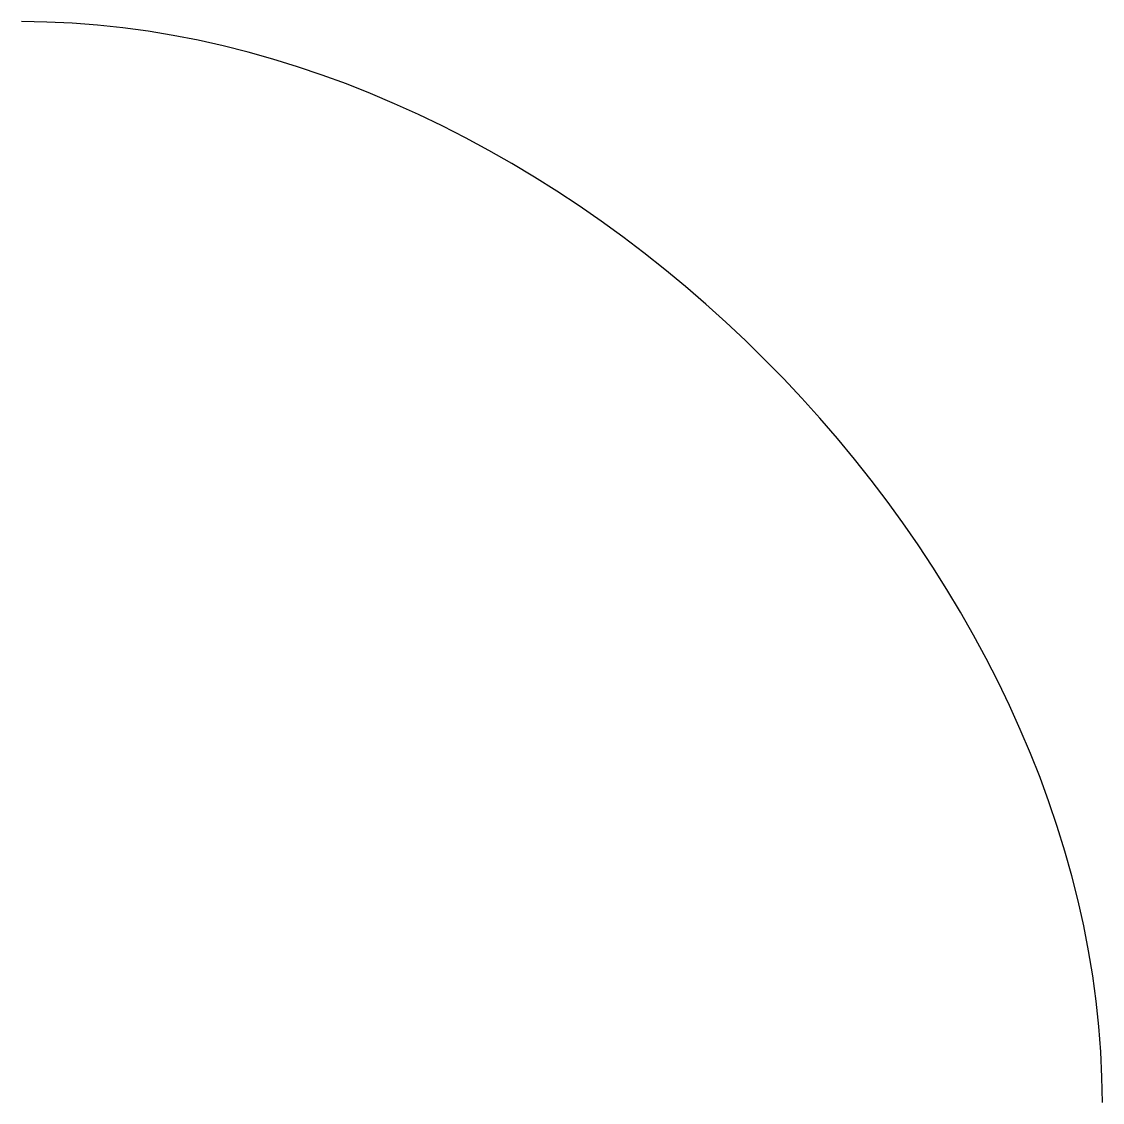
# Model space of a CAD drawing. Header units: millimetres. Extents: x 50 to 60, y 20 to 30.
import ezdxf

# ---------------------------------------------------------------- set-up
doc = ezdxf.new("R2010")
doc.units = ezdxf.units.MM
doc.layers.get('0').update_dxf_attribs({"lineweight": 25, "true_color": 0xffffff})

msp = doc.modelspace()

# ---------------------------------------------------------------- linework, layer by layer
msp.add_open_spline([(60, 20), (60, 25), (55, 30), (50, 30)], degree=3)

doc.saveas('drawing.dxf')
